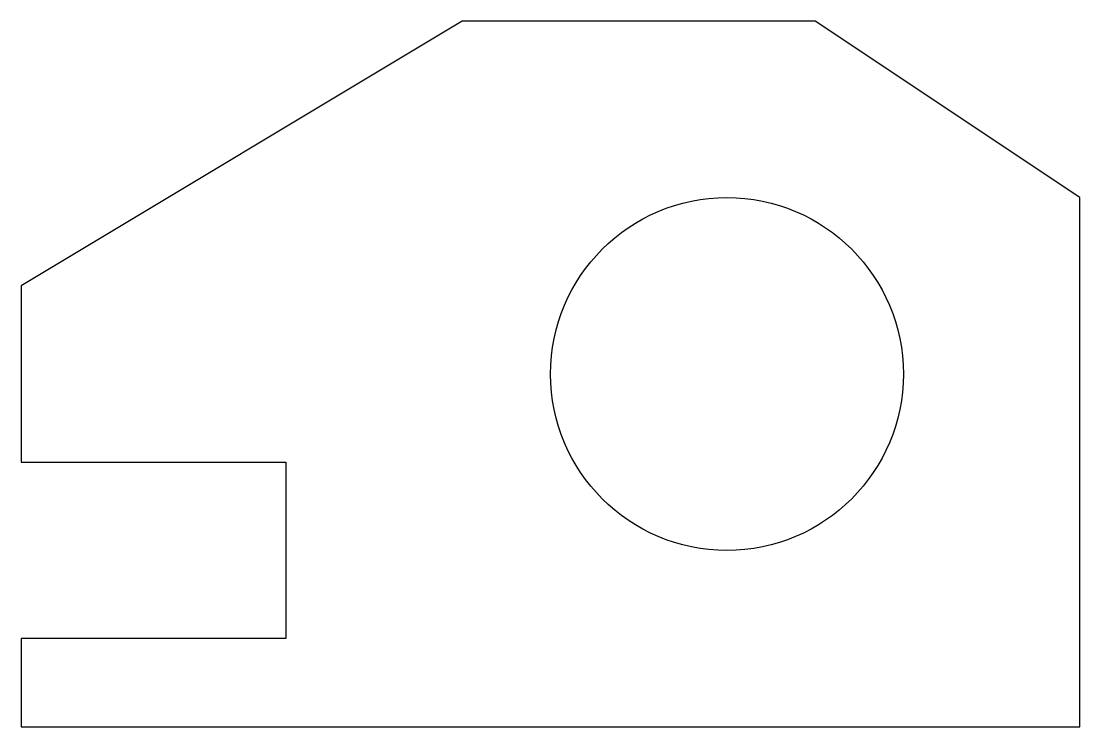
# Model space of a CAD drawing. Header units: inches. Extents: x 2 to 5, y 2 to 4.
import ezdxf

# ---------------------------------------------------------------- set-up
doc = ezdxf.new("R2010")
doc.units = ezdxf.units.IN
doc.header["$MEASUREMENT"] = 0

msp = doc.modelspace()

# ---------------------------------------------------------------- linework, layer by layer
for p, q in [((3.25, 4), (2, 3.25)), ((4.25, 4), (3.25, 4)), ((5, 3.5), (4.25, 4)), ((5, 2), (5, 3.5)), ((2, 3.25), (2, 2.75)), ((2, 2.75), (2.75, 2.75)), ((2.75, 2.75), (2.75, 2.25)), ((2.75, 2.25), (2, 2.25)), ((2, 2.25), (2, 2)), ((2, 2), (5, 2))]:
    msp.add_line(p, q)
msp.add_circle((4, 3), 0.5)

doc.saveas('drawing.dxf')
